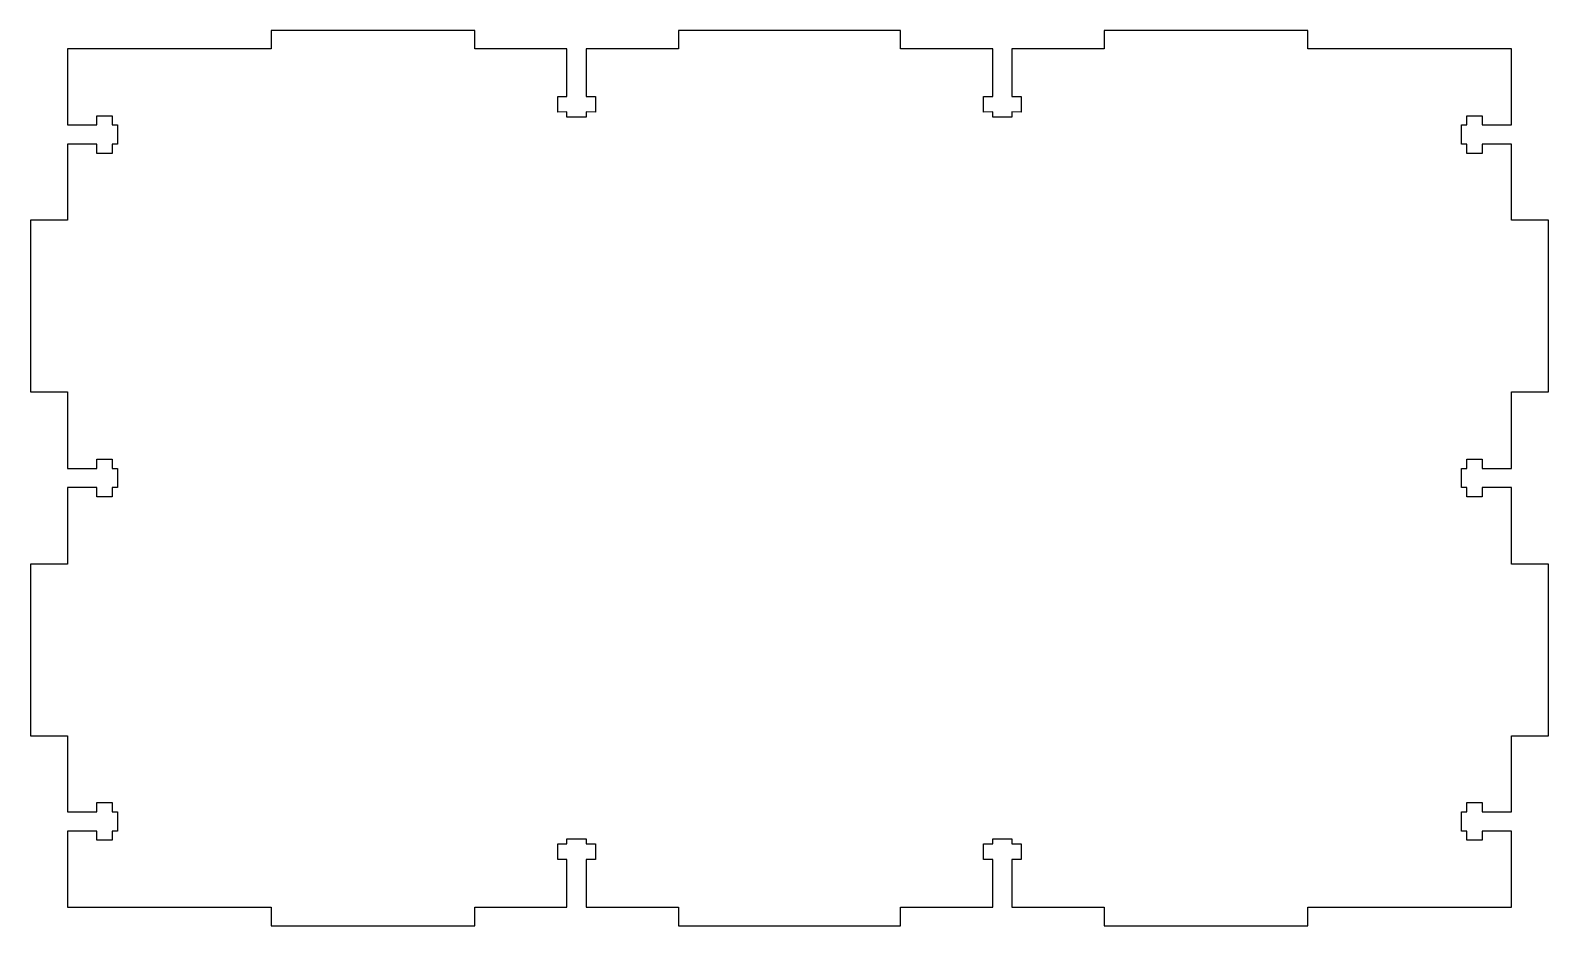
# Model space of a CAD drawing. Header units: millimetres. Extents: x -26 to 220, y 10 to 156.
import ezdxf

# ---------------------------------------------------------------- set-up
doc = ezdxf.new("R2010")
doc.units = ezdxf.units.MM
doc.layers.get('0').update_dxf_attribs({"linetype": 'CONTINUOUS'})

msp = doc.modelspace()

# ---------------------------------------------------------------- linework, layer by layer
for p, q in [((45.95, 155.66), (12.95, 155.66)), ((12.95, 155.66), (12.95, 152.66)), ((45.95, 152.66), (45.95, 155.66)), ((114.95, 155.66), (78.95, 155.66)), ((78.95, 155.66), (78.95, 152.66)), ((114.95, 152.66), (114.95, 155.66)), ((180.95, 155.66), (147.95, 155.66)), ((147.95, 155.66), (147.95, 152.66)), ((180.95, 152.66), (180.95, 155.66)), ((12.95, 152.66), (-20.05, 152.66)), ((-20.05, 152.66), (-20.05, 140.31)), ((60.9, 152.66), (45.95, 152.66)), ((60.9, 144.92), (60.9, 152.66)), ((78.95, 152.66), (64, 152.66)), ((64, 152.66), (64, 144.92)), ((129.9, 152.66), (114.95, 152.66)), ((129.9, 144.92), (129.9, 152.66)), ((147.95, 152.66), (133, 152.66)), ((133, 152.66), (133, 144.92)), ((213.95, 152.66), (180.95, 152.66)), ((213.95, 140.31), (213.95, 152.66)), ((59.4, 144.91), (60.9, 144.92)), ((59.4, 142.41), (59.4, 144.91)), ((64, 144.92), (65.5, 144.91)), ((65.5, 144.91), (65.5, 142.41)), ((128.4, 144.91), (129.9, 144.92)), ((128.4, 142.41), (128.4, 144.91)), ((133, 144.92), (134.5, 144.91)), ((134.5, 144.91), (134.5, 142.41)), ((-20.05, 140.31), (-15.3, 140.31)), ((-15.3, 140.31), (-15.3, 141.81)), ((-15.3, 141.81), (-12.8, 141.81)), ((-12.8, 141.81), (-12.8, 140.31)), ((-12.8, 140.31), (-11.95, 140.31)), ((-11.95, 140.31), (-11.95, 137.21)), ((60.9, 142.42), (59.4, 142.41)), ((60.9, 141.57), (60.9, 142.42)), ((62.45, 141.56), (60.9, 141.57)), ((64, 141.57), (62.45, 141.56)), ((65.5, 142.41), (64, 142.42)), ((64, 142.42), (64, 141.57)), ((129.9, 142.42), (128.4, 142.41)), ((129.9, 141.57), (129.9, 142.42)), ((131.45, 141.56), (129.9, 141.57)), ((133, 141.57), (131.45, 141.56)), ((134.5, 142.41), (133, 142.42)), ((133, 142.42), (133, 141.57)), ((205.85, 137.21), (205.85, 140.31)), ((205.85, 140.31), (206.7, 140.31)), ((206.7, 140.31), (206.7, 141.81)), ((206.7, 141.81), (209.2, 141.81)), ((209.2, 141.81), (209.2, 140.31)), ((209.2, 140.31), (213.95, 140.31)), ((-15.3, 137.21), (-20.05, 137.21)), ((-20.05, 137.21), (-20.05, 124.86)), ((-15.3, 135.71), (-15.3, 137.21)), ((-12.8, 135.71), (-15.3, 135.71)), ((-11.95, 137.21), (-12.8, 137.21)), ((-12.8, 137.21), (-12.8, 135.71)), ((206.7, 137.21), (205.85, 137.21)), ((206.7, 135.71), (206.7, 137.21)), ((209.2, 135.71), (206.7, 135.71)), ((213.95, 137.21), (209.2, 137.21)), ((209.2, 137.21), (209.2, 135.71)), ((213.95, 124.86), (213.95, 137.21)), ((-20.05, 124.86), (-26.05, 124.86)), ((-26.05, 124.86), (-26.05, 97.06)), ((219.95, 124.86), (213.95, 124.86)), ((219.95, 97.06), (219.95, 124.86)), ((-26.05, 97.06), (-20.05, 97.06)), ((-20.05, 97.06), (-20.05, 84.62)), ((213.95, 84.62), (213.95, 97.06)), ((213.95, 97.06), (219.95, 97.06)), ((-15.3, 84.62), (-15.3, 86.12)), ((-15.3, 86.12), (-12.8, 86.12)), ((-12.8, 86.12), (-12.8, 84.62)), ((206.7, 84.62), (206.7, 86.12)), ((206.7, 86.12), (209.2, 86.12)), ((209.2, 86.12), (209.2, 84.62)), ((-20.05, 84.62), (-15.3, 84.62)), ((-12.8, 84.62), (-11.95, 84.62)), ((-11.95, 84.62), (-11.95, 81.52)), ((205.85, 81.52), (205.85, 84.62)), ((205.85, 84.62), (206.7, 84.62)), ((209.2, 84.62), (213.95, 84.62)), ((-15.3, 81.52), (-20.05, 81.52)), ((-20.05, 81.52), (-20.05, 69.07)), ((-15.3, 80.02), (-15.3, 81.52)), ((-11.95, 81.52), (-12.8, 81.52)), ((-12.8, 81.52), (-12.8, 80.02)), ((206.7, 81.52), (205.85, 81.52)), ((206.7, 80.02), (206.7, 81.52)), ((213.95, 81.52), (209.2, 81.52)), ((209.2, 81.52), (209.2, 80.02)), ((213.95, 69.07), (213.95, 81.52)), ((-12.8, 80.02), (-15.3, 80.02)), ((209.2, 80.02), (206.7, 80.02)), ((-20.05, 69.07), (-26.05, 69.07)), ((-26.05, 69.07), (-26.05, 41.27)), ((219.95, 69.07), (213.95, 69.07)), ((219.95, 41.27), (219.95, 69.07)), ((-26.05, 41.27), (-20.05, 41.27)), ((-20.05, 41.27), (-20.05, 28.92)), ((213.95, 28.92), (213.95, 41.27)), ((213.95, 41.27), (219.95, 41.27)), ((-15.3, 28.92), (-15.3, 30.42)), ((-15.3, 30.42), (-12.8, 30.42)), ((-12.8, 30.42), (-12.8, 28.92)), ((206.7, 28.92), (206.7, 30.42)), ((206.7, 30.42), (209.2, 30.42)), ((209.2, 30.42), (209.2, 28.92)), ((-20.05, 28.92), (-15.3, 28.92)), ((-12.8, 28.92), (-11.95, 28.92)), ((-11.95, 28.92), (-11.95, 25.82)), ((205.85, 25.82), (205.85, 28.92)), ((205.85, 28.92), (206.7, 28.92)), ((209.2, 28.92), (213.95, 28.92)), ((-15.3, 25.82), (-20.05, 25.82)), ((-20.05, 25.82), (-20.05, 13.47)), ((-15.3, 24.32), (-15.3, 25.82)), ((-11.95, 25.82), (-12.8, 25.82)), ((-12.8, 25.82), (-12.8, 24.32)), ((206.7, 25.82), (205.85, 25.82)), ((206.7, 24.32), (206.7, 25.82)), ((213.95, 25.82), (209.2, 25.82)), ((209.2, 25.82), (209.2, 24.32)), ((213.95, 13.47), (213.95, 25.82)), ((-12.8, 24.32), (-15.3, 24.32)), ((59.4, 21.22), (59.4, 23.72)), ((59.4, 23.72), (60.9, 23.72)), ((60.9, 23.72), (60.9, 24.57)), ((60.9, 24.57), (62.45, 24.57)), ((62.45, 24.57), (64, 24.57)), ((64, 24.57), (64, 23.72)), ((64, 23.72), (65.5, 23.72)), ((65.5, 23.72), (65.5, 21.22)), ((128.4, 21.22), (128.4, 23.72)), ((128.4, 23.72), (129.9, 23.72)), ((129.9, 23.72), (129.9, 24.57)), ((129.9, 24.57), (131.45, 24.57)), ((131.45, 24.57), (133, 24.57)), ((133, 24.57), (133, 23.72)), ((133, 23.72), (134.5, 23.72)), ((134.5, 23.72), (134.5, 21.22)), ((209.2, 24.32), (206.7, 24.32)), ((60.9, 21.21), (59.4, 21.22)), ((60.9, 13.47), (60.9, 21.21)), ((65.5, 21.22), (64, 21.21)), ((64, 21.21), (64, 13.47)), ((129.9, 21.21), (128.4, 21.22)), ((129.9, 13.47), (129.9, 21.21)), ((134.5, 21.22), (133, 21.21)), ((133, 21.21), (133, 13.47)), ((-20.05, 13.47), (12.95, 13.47)), ((12.95, 13.47), (12.95, 10.47)), ((45.95, 10.47), (45.95, 13.47)), ((45.95, 13.47), (60.9, 13.47)), ((64, 13.47), (78.95, 13.47)), ((78.95, 13.47), (78.95, 10.47)), ((114.95, 10.47), (114.95, 13.47)), ((114.95, 13.47), (129.9, 13.47)), ((133, 13.47), (147.95, 13.47)), ((147.95, 13.47), (147.95, 10.47)), ((180.95, 10.47), (180.95, 13.47)), ((180.95, 13.47), (213.95, 13.47)), ((12.95, 10.47), (45.95, 10.47)), ((78.95, 10.47), (114.95, 10.47)), ((147.95, 10.47), (180.95, 10.47))]:
    msp.add_line(p, q)

doc.saveas('drawing.dxf')
